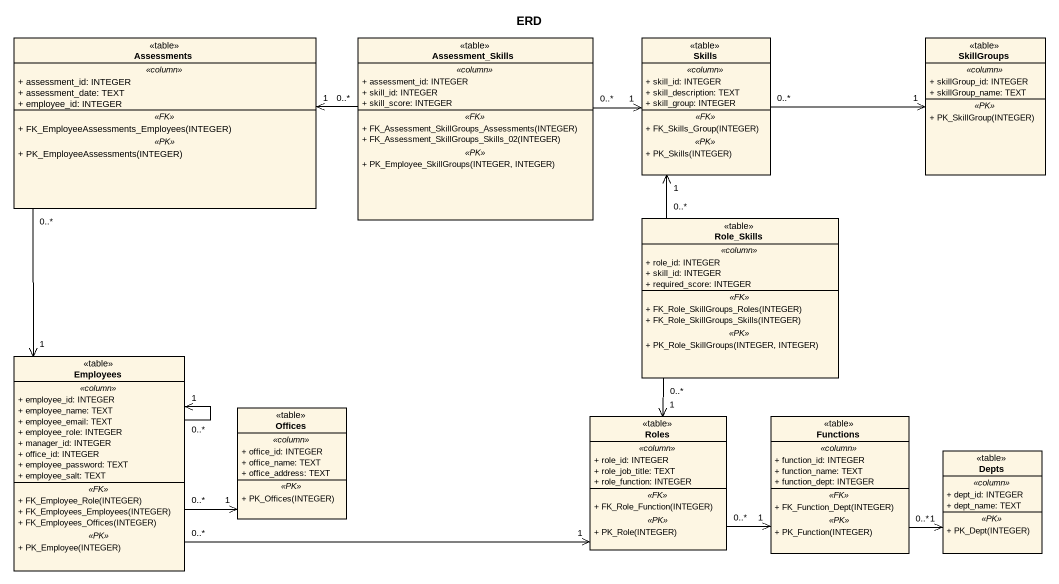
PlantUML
@startuml
title ERD
hide circle
hide empty members
skinparam classAttributeIconSize 0
class Assessments <<table>> {
  .. <<column>> ..
  + assessment_id: INTEGER
  + assessment_date: TEXT
  + employee_id: INTEGER
  .. <<FK>> ..
  + FK_EmployeeAssessments_Employees(INTEGER)
  .. <<PK>> ..
  + PK_EmployeeAssessments(INTEGER)
}
class Assessment_Skills <<table>> {
  .. <<column>> ..
  + assessment_id: INTEGER
  + skill_id: INTEGER
  + skill_score: INTEGER
  .. <<FK>> ..
  + FK_Assessment_SkillGroups_Assessments(INTEGER)
  + FK_Assessment_SkillGroups_Skills_02(INTEGER)
  .. <<PK>> ..
  + PK_Employee_SkillGroups(INTEGER, INTEGER)
}
class Skills <<table>> {
  .. <<column>> ..
  + skill_id: INTEGER
  + skill_description: TEXT
  + skill_group: INTEGER
  .. <<FK>> ..
  + FK_Skills_Group(INTEGER)
  .. <<PK>> ..
  + PK_Skills(INTEGER)
}
class SkillGroups <<table>> {
  .. <<column>> ..
  + skillGroup_id: INTEGER
  + skillGroup_name: TEXT
  .. <<PK>> ..
  + PK_SkillGroup(INTEGER)
}
class Role_Skills <<table>> {
  .. <<column>> ..
  + role_id: INTEGER
  + skill_id: INTEGER
  + required_score: INTEGER
  .. <<FK>> ..
  + FK_Role_SkillGroups_Roles(INTEGER)
  + FK_Role_SkillGroups_Skills(INTEGER)
  .. <<PK>> ..
  + PK_Role_SkillGroups(INTEGER, INTEGER)
}
class Employees <<table>> {
  .. <<column>> ..
  + employee_id: INTEGER
  + employee_name: TEXT
  + employee_email: TEXT
  + employee_role: INTEGER
  + manager_id: INTEGER
  + office_id: INTEGER
  + employee_password: TEXT
  + employee_salt: TEXT
  .. <<FK>> ..
  + FK_Employee_Role(INTEGER)
  + FK_Employees_Employees(INTEGER)
  + FK_Employees_Offices(INTEGER)
  .. <<PK>> ..
  + PK_Employee(INTEGER)
}
class Offices <<table>> {
  .. <<column>> ..
  + office_id: INTEGER
  + office_name: TEXT
  + office_address: TEXT
  .. <<PK>> ..
  + PK_Offices(INTEGER)
}
class Roles <<table>> {
  .. <<column>> ..
  + role_id: INTEGER
  + role_job_title: TEXT
  + role_function: INTEGER
  .. <<FK>> ..
  + FK_Role_Function(INTEGER)
  .. <<PK>> ..
  + PK_Role(INTEGER)
}
class Functions <<table>> {
  .. <<column>> ..
  + function_id: INTEGER
  + function_name: TEXT
  + function_dept: INTEGER
  .. <<FK>> ..
  + FK_Function_Dept(INTEGER)
  .. <<PK>> ..
  + PK_Function(INTEGER)
}
class Depts <<table>> {
  .. <<column>> ..
  + dept_id: INTEGER
  + dept_name: TEXT
  .. <<PK>> ..
  + PK_Dept(INTEGER)
}
Assessments "0..*" --> "1" Employees
Assessment_Skills "0..*" -left-> "1" Assessments
Assessment_Skills "0..*" -right-> "1" Skills
Skills "0..*" -right-> "1" SkillGroups
Role_Skills "0..*" -up-> "1" Skills
Role_Skills "0..*" --> "1" Roles
Employees "0..*" --> "1" Employees
Employees "0..*" -right-> "1" Offices
Employees "0..*" -right-> "1" Roles
Roles "0..*" -right-> "1" Functions
Functions "0..*" -right-> "1" Depts
@enduml
